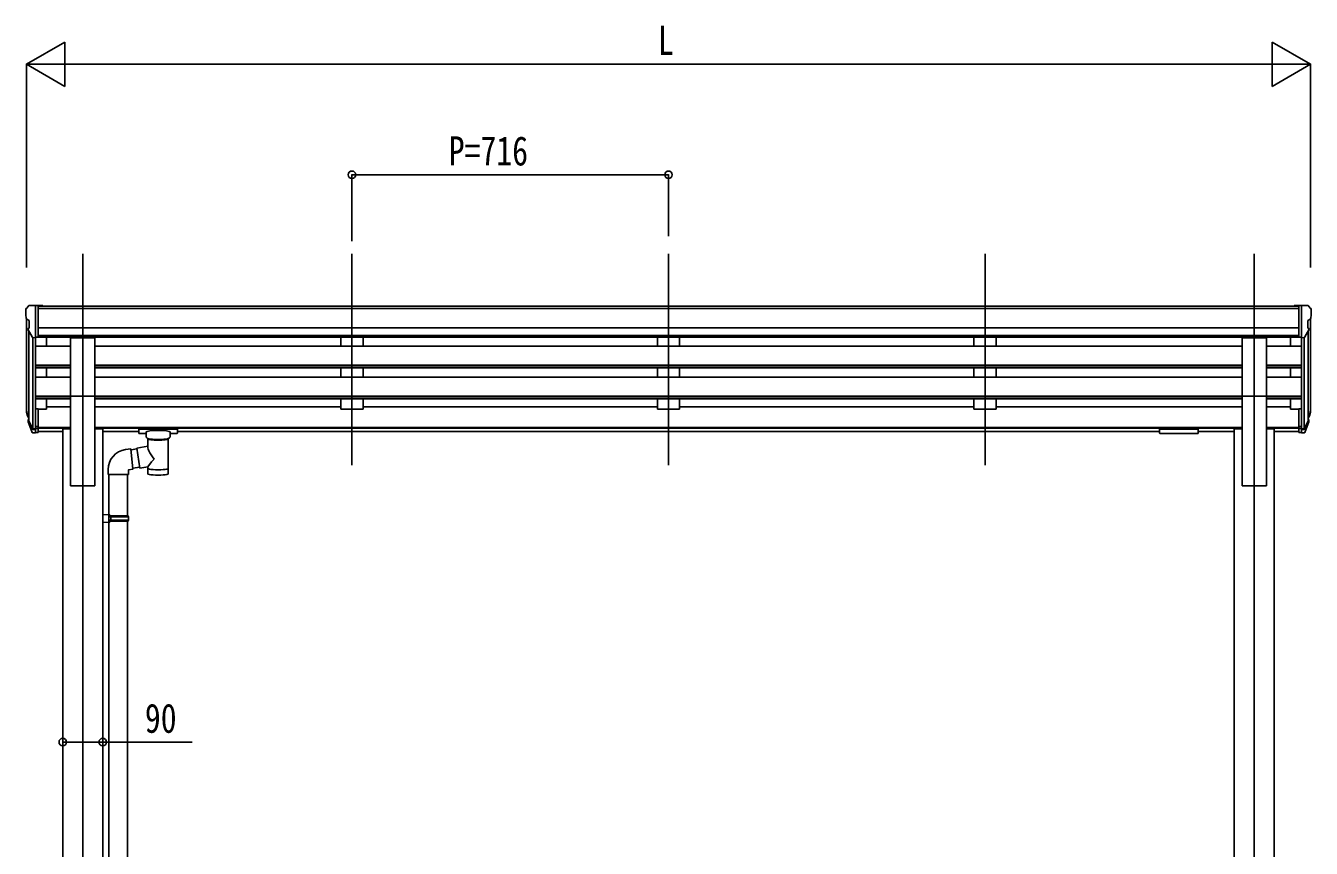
# Model space of a CAD drawing. Units: millimetres, scale not verified. Extents: x -10512 to 10512, y -7425 to 7425.
# Drawn here: x -2531 to 377, y -2946 to -1086 of the extents above; entities that cross this region are included whole.
import ezdxf
from ezdxf.enums import TextEntityAlignment as Align

# ---------------------------------------------------------------- set-up
doc = ezdxf.new("R2010")
doc.units = ezdxf.units.MM
doc.header["$LTSCALE"] = 30
for name, color, linetype in [('0-3_YKK_12', 2, 'Continuous'), ('0-4_YKK_13', 4, 'Continuous'), ('0-5_YKK_A1', 4, 'Continuous'), ('0-6_YKK_D', 6, 'Continuous')]:
    doc.layers.add(name, color=color, linetype=linetype)
doc.styles.add('ＭＳ ゴシック', font='')
doc.styles.get('ＭＳ ゴシック').set_extended_font_data('MS Gothic')

msp = doc.modelspace()

# ---------------------------------------------------------------- linework, layer by layer
at = {"layer": '0-3_YKK_12'}
for p, q in [((-2402.34, -1601.93), (-2402.34, -4776.34)), ((-1793.34, -1601.93), (-1793.34, -2079.45)), ((-1077.34, -1601.93), (-1077.34, -2079.45)), ((-361.34, -1601.93), (-361.34, -2079.45)), ((247.66, -1601.93), (247.66, -4776.34))]:
    msp.add_line(p, q, dxfattribs=at)
at = {"layer": '0-4_YKK_13'}
for p, q in [((-2531.34, -1727.69), (-2531.34, -1728.32)), ((-2524.43, -1718.89), (-2528.5, -1724.69)), ((-2521.34, -1718.32), (-2523.67, -1718.46)), ((-2521.34, -1718.32), (-2502.84, -1718.32)), ((-2509.34, -1791.3), (-2509.34, -1718.32)), ((-2502.84, -1718.32), (-2492.84, -1718.41)), ((-2502.84, -1790.3), (-2502.84, -1718.32)), ((-2492.84, -1719.92), (-2492.84, -1718.41)), ((348.16, -1718.32), (338.16, -1718.41)), ((338.16, -1719.92), (338.16, -1718.41)), ((348.16, -1790.3), (348.16, -1718.32)), ((366.66, -1718.32), (348.16, -1718.32)), ((354.66, -1791.3), (354.66, -1718.32)), ((366.66, -1718.32), (368.99, -1718.46)), ((369.75, -1718.89), (373.82, -1724.69)), ((376.66, -1727.69), (376.66, -1728.32)), ((-2528.81, -1749.5), (-2523.49, -1752.57)), ((-2523.34, -1752.83), (-2523.34, -1769.11)), ((368.66, -1752.83), (368.66, -1769.11)), ((374.13, -1749.5), (368.81, -1752.57)), ((-2516.96, -1789.49), (-2525.97, -1773.9)), ((-2509.34, -1791.3), (-2514.55, -1790.99)), ((-2502.84, -1790.3), (-2509.34, -1790.3)), ((-2429.84, -1923.77), (-2429.84, -1791.97)), ((-2429.84, -1791.97), (-2374.84, -1791.97)), ((-2374.84, -1923.77), (-2374.84, -1791.97)), ((220.16, -1923.77), (220.16, -1791.97)), ((220.16, -1791.97), (275.16, -1791.97)), ((275.16, -1923.77), (275.16, -1791.97)), ((348.16, -1790.3), (354.66, -1790.3)), ((354.66, -1791.3), (359.87, -1790.99)), ((362.29, -1789.49), (371.29, -1773.9)), ((-2429.84, -1923.77), (-2374.84, -1923.77)), ((220.16, -1923.77), (275.16, -1923.77)), ((-2528.25, -1966.23), (-2524.37, -1974.18)), ((-2527.64, -1964.85), (-2524.37, -1971.92)), ((-2509.34, -1952.04), (-2509.34, -2006.82)), ((-2502.84, -1952.04), (-2509.34, -1952.04)), ((-2502.84, -1952.04), (-2502.84, -2006.07)), ((348.16, -1952.04), (348.16, -2006.07)), ((348.16, -1952.04), (354.66, -1952.04)), ((354.66, -1952.04), (354.66, -2006.82)), ((372.96, -1964.85), (369.69, -1971.92)), ((373.57, -1966.23), (369.69, -1974.18)), ((-2525.93, -1977.51), (-2525.59, -1981.91)), ((-2525.59, -1981.91), (-2516.78, -2005.46)), ((-2524.98, -1981.35), (-2516.78, -1997.53)), ((-2515.77, -1996.4), (-2523.53, -1980.99)), ((-2509.34, -1997.07), (-2514.47, -1997.07)), ((-2509.34, -1998.88), (-2514.19, -1998.88)), ((-2502.84, -1992.17), (-2509.34, -1992.17)), ((-2502.84, -1997.05), (-2509.34, -1997.05)), ((-2502.84, -2006.07), (-2509.34, -2006.07)), ((-2275.34, -1996.62), (-2275.34, -2007.38)), ((-2190.34, -1995.96), (-2273.34, -1995.96)), ((-2190.34, -1998.14), (-2273.34, -1998.14)), ((-2258.84, -2014.85), (-2258.84, -2004.58)), ((-2204.84, -2014.85), (-2204.84, -2004.58)), ((-2188.34, -1996.62), (-2188.34, -2007.38)), ((-2188.34, -1996.81), (-2188.34, -1998.36)), ((33.66, -1996.62), (33.66, -2007.38)), ((33.66, -1996.81), (33.66, -1998.36)), ((35.66, -1995.96), (118.66, -1995.96)), ((35.66, -1998.14), (118.66, -1998.14)), ((120.66, -1996.62), (120.66, -2007.38)), ((348.16, -1992.17), (354.66, -1992.17)), ((348.16, -1997.05), (354.66, -1997.05)), ((348.16, -2006.07), (354.66, -2006.07)), ((354.66, -1997.07), (359.8, -1997.07)), ((354.66, -1998.88), (359.51, -1998.88)), ((361.09, -1996.4), (368.85, -1980.99)), ((370.3, -1981.35), (362.1, -1997.53)), ((370.91, -1981.91), (362.1, -2005.46)), ((371.25, -1977.51), (370.91, -1981.91)), ((-2509.34, -2006.82), (-2514.19, -2006.82)), ((-2258.84, -2008.05), (-2273.34, -2008.05)), ((-2254.74, -2036.93), (-2254.74, -2019.34)), ((-2208.94, -2019.36), (-2208.92, -2099.65)), ((-2190.34, -2008.05), (-2204.84, -2008.05)), ((35.66, -2008.05), (118.66, -2008.05)), ((354.66, -2006.82), (359.51, -2006.82)), ((-2305.7, -2044.4), (-2293.19, -2042.84)), ((-2279.67, -2042.71), (-2293.02, -2044.78)), ((-2279.96, -2040.84), (-2254.74, -2036.92)), ((-2279.96, -2040.84), (-2272.94, -2086.09)), ((-2345.1, -2100.41), (-2345.1, -2089.49)), ((-2273.23, -2084.22), (-2289.35, -2086.72)), ((-2254.74, -2083.27), (-2272.94, -2086.09)), ((-2254.76, -2099.65), (-2254.74, -2083.02)), ((-2299.1, -2100.41), (-2345.1, -2100.41)), ((-2343.14, -2100.41), (-2343.14, -2191.71)), ((-2301.14, -2100.41), (-2301.14, -2194.26)), ((-2341.14, -2191.76), (-2357.14, -2191.29)), ((-2357.14, -2191.29), (-2357.14, -2209.24)), ((-2341.14, -2208.76), (-2357.14, -2209.24)), ((-2341.14, -2193.76), (-2343.14, -2193.76)), ((-2300.14, -2194.26), (-2343.14, -2194.26)), ((-2299.14, -2196.26), (-2343.14, -2196.26)), ((-2299.14, -2204.26), (-2343.14, -2204.26)), ((-2300.14, -2206.26), (-2343.14, -2206.26)), ((-2343.14, -3050.96), (-2343.14, -2208.82)), ((-2341.14, -2193.76), (-2341.14, -2191.76)), ((-2341.14, -2208.76), (-2341.14, -2206.76)), ((-2338.66, -2196.26), (-2338.23, -2194.26)), ((-2301.14, -3053.52), (-2301.14, -2206.26)), ((-2299.14, -2196.26), (-2300.14, -2194.26)), ((-2299.14, -2204.26), (-2300.14, -2206.26)), ((-2299.14, -2196.26), (-2299.14, -2204.26))]:
    msp.add_line(p, q, dxfattribs=at)
for points in [[(-2273.34, -1995.96), (-2273.69, -1995.96), (-2274.22, -1995.99), (-2274.67, -1996.04), (-2274.98, -1996.12), (-2275.14, -1996.22), (-2275.26, -1996.35), (-2275.33, -1996.53), (-2275.34, -1996.62)], [(-2188.34, -1996.62), (-2188.38, -1996.43), (-2188.46, -1996.29), (-2188.56, -1996.2), (-2188.66, -1996.14), (-2188.78, -1996.09), (-2189.07, -1996.03), (-2189.56, -1995.98), (-2190.11, -1995.96), (-2190.34, -1995.96)], [(33.66, -1996.62), (33.7, -1996.43), (33.78, -1996.29), (33.88, -1996.2), (33.98, -1996.14), (34.1, -1996.09), (34.39, -1996.03), (34.88, -1995.98), (35.43, -1995.96), (35.66, -1995.96)], [(118.66, -1995.96), (119.01, -1995.96), (119.54, -1995.99), (119.99, -1996.04), (120.3, -1996.12), (120.47, -1996.22), (120.59, -1996.35), (120.65, -1996.53), (120.66, -1996.62)], [(-2273.34, -2008.05), (-2273.69, -2008.04), (-2274.22, -2008.02), (-2274.67, -2007.97), (-2274.98, -2007.89), (-2275.14, -2007.79), (-2275.26, -2007.65), (-2275.33, -2007.47), (-2275.34, -2007.38)], [(-2254.74, -2019.34), (-2254.97, -2019.25), (-2256.33, -2018.51), (-2257.44, -2017.67), (-2258.2, -2016.8), (-2258.66, -2015.9), (-2258.83, -2015.02)], [(-2204.88, -2014.8), (-2204.85, -2015.15), (-2205.1, -2016.11), (-2205.62, -2016.99), (-2206.42, -2017.83), (-2207.54, -2018.63), (-2208.94, -2019.36)], [(-2188.34, -2007.38), (-2188.38, -2007.58), (-2188.46, -2007.72), (-2188.56, -2007.81), (-2188.66, -2007.87), (-2188.78, -2007.92), (-2189.07, -2007.98), (-2189.56, -2008.02), (-2190.11, -2008.04), (-2190.34, -2008.05)], [(33.66, -2007.38), (33.7, -2007.58), (33.78, -2007.72), (33.88, -2007.81), (33.98, -2007.87), (34.1, -2007.92), (34.39, -2007.98), (34.88, -2008.02), (35.43, -2008.04), (35.66, -2008.05)], [(118.66, -2008.05), (119.01, -2008.04), (119.54, -2008.02), (119.99, -2007.97), (120.3, -2007.89), (120.47, -2007.79), (120.59, -2007.65), (120.65, -2007.47), (120.66, -2007.38)], [(-2293.19, -2042.84), (-2289.18, -2088.66), (-2299.1, -2090.41), (-2299.1, -2100.41)], [(-2341.14, -2206.76), (-2343.14, -2206.76), (-2343.14, -2193.76)], [(-2338.66, -2196.26), (-2338.66, -2204.26), (-2338.23, -2206.26)]]:
    msp.add_lwpolyline(points, dxfattribs=at)
for centre, radius, start, end in [((-2528.34, -1727.69), 3, 93, 180), ((-2329.34, -1728.32), 202, 180, 184.94904), ((-2523.61, -1719.46), 1, 93.5, 145), ((368.93, -1719.46), 1, 35, 86.5), ((373.66, -1727.69), 3, 0, 87), ((174.66, -1728.32), 202, 355.05096, 0), ((-2524.43, -1745.13), 6.18, 185.7035, 224.99897), ((-2523.37, -1772.4), 3, 94.7167, 210), ((-2523.64, -1769.11), 0.3, 274.7167, 0), ((-2523.64, -1752.83), 0.3, 0, 60), ((368.96, -1752.83), 0.3, 120, 180), ((368.96, -1769.11), 0.3, 180, 265.2833), ((368.69, -1772.4), 3, 330, 85.2833), ((369.76, -1745.13), 6.18, 315.00103, 354.2965), ((-2514.37, -1787.99), 3, 210, 266.5), ((359.69, -1787.99), 3, 273.5, 330), ((-2500.16, -1957.12), 29.53, 186.50806, 197.98144), ((-2498.75, -1955.36), 30.41, 187.1552, 198.19734), ((344.07, -1955.36), 30.41, 341.80266, 352.8448), ((345.48, -1957.12), 29.53, 342.01856, 353.49194), ((-2299.19, -2089.84), 45.91, 98.14944, 179.55845)]:
    msp.add_arc(centre, radius, start, end, dxfattribs=at)
for centre, major_axis, ratio, start_param, end_param in [((-2440.69, -1957.55), (-89.06, 1.43), 0.57596, 6.1962358, 6.3678173), ((-2441.48, -1950.87), (87.93, 4.42), 0.541684, 3.0659337, 3.2228513), ((-2524.63, -1977.51), (1.3, 0), 0.90356, 1.3700892, 3.347195), ((369.95, -1977.51), (-1.3, 0), 0.90356, 2.9359903, 4.9130961), ((286.8, -1950.87), (-87.93, 4.42), 0.541684, 3.060334, 3.2172517), ((286.01, -1957.55), (89.06, 1.43), 0.57596, 6.1985533, 6.3701348), ((-2438.71, -1961.32), (-89.07, 0), 0.90356, 0.2056023, 0.2515348), ((-2439.42, -1957.45), (-88.05, 0), 0.90356, 0.2662965, 0.3003836), ((-2514.19, -1996.17), (-3, 0), 0.90356, 0.5235988, 1.5707963), ((-2514.19, -2004.1), (3, 0), 0.90356, 3.6651914, 4.712389), ((-2514.47, -1995.72), (-1.5, 0), 0.90356, 0.5235988, 1.5707963), ((-2273.34, -1998.36), (-2, 0), 0.109601, 4.712389, 6.2831853), ((-2231.84, -2004.58), (-27, 0), 0.122176, 3.1415927, 6.2831853), ((-2190.34, -1998.36), (-2, 0), 0.109601, 3.1415927, 4.712389), ((35.66, -1998.36), (2, 0), 0.109601, 1.5707963, 3.1415927), ((118.66, -1998.36), (2, 0), 0.109601, 0, 1.5707963), ((359.51, -1996.17), (3, 0), 0.90356, 4.712389, 5.7595865), ((359.51, -2004.1), (-3, 0), 0.90356, 1.5707963, 2.6179939), ((359.8, -1995.72), (1.5, 0), 0.90356, 4.712389, 5.7595865), ((284.74, -1957.45), (88.05, 0), 0.90356, 5.9828017, 6.0168888), ((284.03, -1961.32), (89.07, 0), 0.90356, 6.0316505, 6.077583), ((-2242.84, -2014.85), (-16, 0), 0.361356, 0, 0.0194874), ((-2231.83, -2019.81), (-22.92, 0.42), 0.07247, 0.0008089, 1.5716053), ((-2231.83, -2021.43), (-22.92, 0.42), 0.07247, 0.0008089, 1.5716053), ((-2231.85, -2019.81), (22.91, 0.42), 0.072511, 4.711586, 6.2823824), ((-2231.85, -2021.43), (22.91, 0.42), 0.072511, 4.711586, 6.2823824), ((-2231.84, -2063.47), (22.81, -26.62), 0.234429, 3.1563334, 4.5976381), ((-2234.39, -2060.82), (-20.32, -22.25), 0.045535, 4.9756507, 6.2441899), ((-2231.84, -2087.21), (-22.91, 0), 0.122865, 6.2831853, 9.424778), ((-2231.84, -2099.65), (-22.92, 0), 0.101955, 6.2829723, 9.4248207)]:
    msp.add_ellipse(centre, major_axis=major_axis, ratio=ratio, start_param=start_param, end_param=end_param, dxfattribs=at)
at = {"layer": '0-5_YKK_A1'}
for p, q in [((348.16, -1719.92), (-2502.84, -1719.92)), ((348.16, -1725.14), (-2502.84, -1725.14)), ((-2529.34, -1748.9), (-2529.34, -1951.68)), ((-2509.34, -1759.42), (-2509.34, -1952.04)), ((348.16, -1768.67), (-2502.84, -1768.67)), ((354.66, -1759.42), (354.66, -1952.04)), ((374.66, -1748.9), (374.66, -1951.68)), ((-2524.37, -1776.67), (-2524.37, -1978.39)), ((-2515.34, -1790.83), (-2515.35, -1996.82)), ((348.16, -1786.52), (-2502.84, -1786.52)), ((348.16, -1789.77), (-2502.84, -1789.77)), ((-2484.34, -1789.77), (-2484.34, -1810.35)), ((-1818.34, -1789.87), (-1818.34, -1810.35)), ((-1768.34, -1789.87), (-1768.34, -1810.35)), ((-1102.34, -1789.87), (-1102.34, -1810.35)), ((-1052.34, -1789.87), (-1052.34, -1810.35)), ((-386.34, -1789.87), (-386.34, -1810.35)), ((-336.34, -1789.87), (-336.34, -1810.35)), ((329.66, -1789.77), (329.66, -1810.35)), ((360.66, -1790.83), (360.67, -1996.82)), ((369.69, -1776.67), (369.69, -1978.39)), ((-2509.34, -1810.35), (-2429.84, -1810.35)), ((220.16, -1810.35), (-2374.84, -1810.35)), ((-1768.34, -1810.35), (-1818.34, -1810.35)), ((-1052.34, -1810.35), (-1102.34, -1810.35)), ((-336.34, -1810.35), (-386.34, -1810.35)), ((354.66, -1810.35), (275.16, -1810.35)), ((-2509.34, -1853.71), (-2429.84, -1853.71)), ((-2509.34, -1855.21), (-2429.84, -1855.21)), ((-2509.34, -1859.53), (-2429.84, -1859.53)), ((-2484.34, -1859.53), (-2484.34, -1880.45)), ((220.16, -1853.71), (-2374.84, -1853.71)), ((220.16, -1855.21), (-2374.84, -1855.21)), ((220.16, -1859.53), (-2374.84, -1859.53)), ((-1818.34, -1859.53), (-1818.34, -1880.45)), ((-1768.34, -1880.45), (-1768.34, -1859.53)), ((-1102.34, -1859.53), (-1102.34, -1880.45)), ((-1052.34, -1880.45), (-1052.34, -1859.53)), ((-386.34, -1859.53), (-386.34, -1880.45)), ((-336.34, -1880.45), (-336.34, -1859.53)), ((354.66, -1853.71), (275.16, -1853.71)), ((354.66, -1855.21), (275.16, -1855.21)), ((354.66, -1859.53), (275.16, -1859.53)), ((329.66, -1859.53), (329.66, -1880.45)), ((-2509.34, -1880.45), (-2429.84, -1880.45)), ((220.16, -1880.45), (-2374.84, -1880.45)), ((-1768.34, -1880.45), (-1818.34, -1880.45)), ((-1052.34, -1880.45), (-1102.34, -1880.45)), ((-336.34, -1880.45), (-386.34, -1880.45)), ((354.66, -1880.45), (275.16, -1880.45)), ((-2509.34, -1923.82), (-2429.84, -1923.82)), ((-2509.34, -1925.31), (-2429.84, -1925.31)), ((-2509.34, -1929.63), (-2429.84, -1929.63)), ((-2484.34, -1929.63), (-2484.34, -1952.67)), ((-2484.34, -1947.73), (-2429.84, -1947.73)), ((-2429.84, -1923.77), (-2429.84, -2126.34)), ((-2374.84, -1923.77), (-2374.84, -2126.34)), ((220.16, -1923.82), (-2374.84, -1923.82)), ((220.16, -1925.31), (-2374.84, -1925.31)), ((220.16, -1929.63), (-2374.84, -1929.63)), ((-1818.34, -1947.73), (-2374.84, -1947.73)), ((-1818.34, -1929.63), (-1818.34, -1952.67)), ((-1768.34, -1929.63), (-1768.34, -1952.67)), ((-1102.34, -1947.73), (-1768.34, -1947.73)), ((-1102.34, -1929.63), (-1102.34, -1952.67)), ((-1052.34, -1929.63), (-1052.34, -1952.67)), ((-386.34, -1947.73), (-1052.34, -1947.73)), ((-386.34, -1929.63), (-386.34, -1952.67)), ((-336.34, -1929.63), (-336.34, -1952.67)), ((220.16, -1947.73), (-336.34, -1947.73)), ((220.16, -1923.77), (220.16, -2126.34)), ((275.16, -1923.77), (275.16, -2126.34)), ((354.66, -1923.82), (275.16, -1923.82)), ((354.66, -1925.31), (275.16, -1925.31)), ((354.66, -1929.63), (275.16, -1929.63)), ((329.66, -1947.73), (275.16, -1947.73)), ((329.66, -1929.63), (329.66, -1952.67)), ((-2484.34, -1952.67), (-2502.84, -1952.67)), ((-1768.34, -1952.67), (-1818.34, -1952.67)), ((-1052.34, -1952.67), (-1102.34, -1952.67)), ((-336.34, -1952.67), (-386.34, -1952.67)), ((329.66, -1952.67), (348.16, -1952.67)), ((-2502.84, -1994.75), (-2429.84, -1994.75)), ((-2502.84, -1996.14), (-2429.84, -1996.14)), ((-2447.54, -2003.83), (-2502.84, -2003.83)), ((-2447.54, -1997.34), (-2447.54, -4626.34)), ((-2447.54, -1997.34), (-2429.84, -1997.34)), ((220.16, -1994.75), (-2374.84, -1994.75)), ((220.16, -1996.14), (-2374.84, -1996.14)), ((-2357.14, -1997.34), (-2374.84, -1997.34)), ((-2357.14, -1997.34), (-2357.14, -4626.34)), ((-2357.14, -2003.83), (-2275.34, -2003.83)), ((33.66, -2003.83), (-2188.34, -2003.83)), ((202.46, -2003.83), (120.66, -2003.83)), ((202.46, -1997.34), (202.46, -4626.34)), ((202.46, -1997.34), (220.16, -1997.34)), ((348.16, -1994.75), (275.16, -1994.75)), ((348.16, -1996.14), (275.16, -1996.14)), ((292.86, -1997.34), (275.16, -1997.34)), ((292.86, -1997.34), (292.86, -4626.34)), ((348.16, -2003.83), (292.86, -2003.83)), ((-2429.84, -2126.34), (-2374.84, -2126.34)), ((220.16, -2126.34), (275.16, -2126.34))]:
    msp.add_line(p, q, dxfattribs=at)
at = {"layer": '0-6_YKK_D'}
for p, q in [((-2529.34, -1172.94), (-2442.74, -1122.94)), ((-2442.74, -1222.94), (-2442.74, -1122.94)), ((374.66, -1172.94), (288.06, -1122.94)), ((288.06, -1122.94), (288.06, -1222.94)), ((-2529.34, -1632.52), (-2529.34, -1171.94)), ((-2529.34, -1172.94), (-2442.74, -1222.94)), ((-2529.34, -1172.94), (-2356.13, -1172.94)), ((-2429.34, -1172.94), (274.66, -1172.94)), ((374.66, -1172.94), (201.46, -1172.94)), ((374.66, -1172.94), (288.06, -1222.94)), ((374.66, -1632.52), (374.66, -1171.94)), ((-1793.34, -1573.05), (-1793.34, -1421.94)), ((-1793.34, -1422.94), (-1077.34, -1422.94)), ((-1077.34, -1561.91), (-1077.34, -1421.94))]:
    msp.add_line(p, q, dxfattribs=at)
msp.add_lwpolyline([(-2447.54, -2705.89), (-2357.14, -2705.89), (-2154.91, -2705.89)], dxfattribs=at)
for centre in [(-1793.34, -1422.94), (-1077.34, -1422.94), (-2447.54, -2705.89), (-2357.14, -2705.89)]:
    msp.add_circle(centre, 8.5, dxfattribs=at)

# ---------------------------------------------------------------- texts
at = {"layer": '0-6_YKK_D', "style": 'ＭＳ ゴシック', "width": 0.8}
for s, p in [('L', (-1101.34, -1171.64)), ('P=716', (-1574.54, -1421.64)), ('90', (-2261.81, -2704.59))]:
    msp.add_text(s, height=65.98, dxfattribs=at).set_placement(p, align=Align.BOTTOM_LEFT)

doc.saveas('drawing.dxf')
